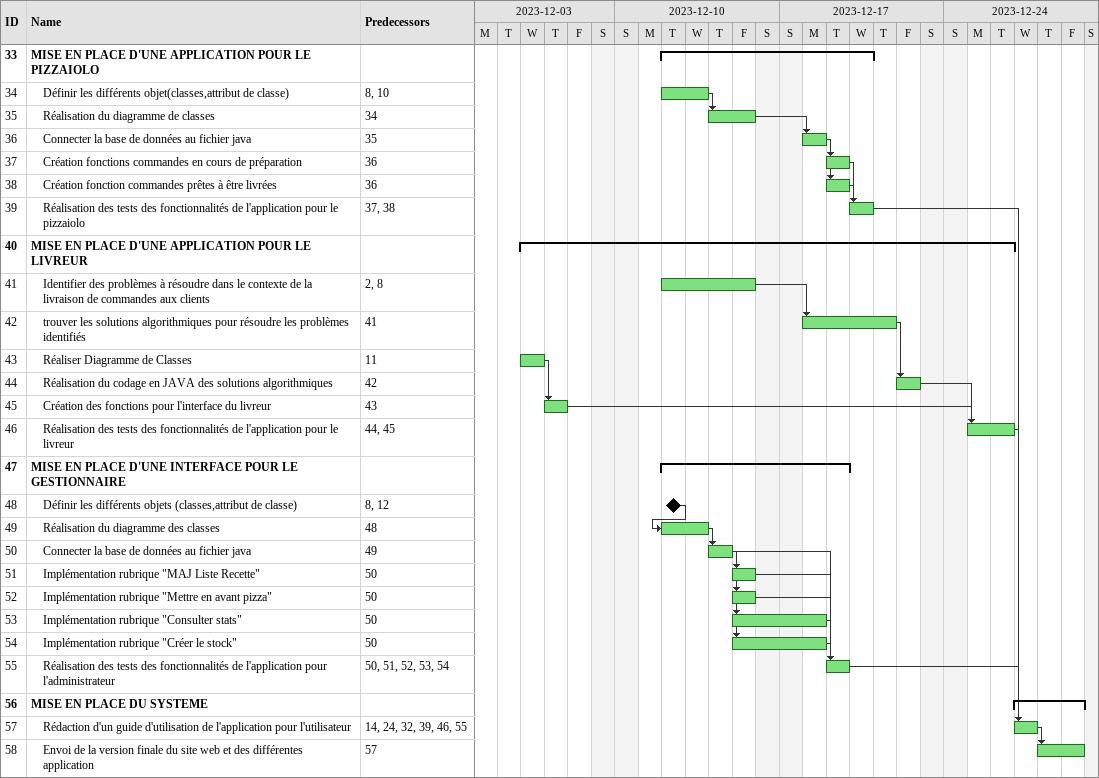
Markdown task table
| ID | Level | Task | Start | Finish | Predecessors |
|---|---|---|---|---|---|
| 33 | 1 | **MISE EN PLACE D'UNE APPLICATION POUR LE PIZZAIOLO** | 2023-12-12 | 2023-12-20 |  |
| 34 | 2 | Définir les différents objet(classes,attribut de classe) | 2023-12-12 | 2023-12-13 | 8, 10 |
| 35 | 2 | Réalisation du diagramme de classes | 2023-12-14 | 2023-12-15 | 34 |
| 36 | 2 | Connecter la base de données au fichier java | 2023-12-18 | 2023-12-18 | 35 |
| 37 | 2 | Création fonctions commandes en cours de préparation | 2023-12-19 | 2023-12-19 | 36 |
| 38 | 2 | Création fonction commandes prêtes à être livrées | 2023-12-19 | 2023-12-19 | 36 |
| 39 | 2 | Réalisation des tests des fonctionnalités de l'application pour le pizzaiolo | 2023-12-20 | 2023-12-20 | 37, 38 |
| 40 | 1 | **MISE EN PLACE D'UNE APPLICATION POUR LE LIVREUR** | 2023-12-06 | 2023-12-26 |  |
| 41 | 2 | Identifier des problèmes à résoudre dans le contexte de la livraison de commandes aux clients | 2023-12-12 | 2023-12-15 | 2, 8 |
| 42 | 2 | trouver les solutions algorithmiques pour résoudre les problèmes identifiés | 2023-12-18 | 2023-12-21 | 41 |
| 43 | 2 | Réaliser Diagramme de Classes | 2023-12-06 | 2023-12-06 | 11 |
| 44 | 2 | Réalisation du codage en JAVA des solutions algorithmiques | 2023-12-22 | 2023-12-22 | 42 |
| 45 | 2 | Création des fonctions pour l'interface du livreur | 2023-12-07 | 2023-12-07 | 43 |
| 46 | 2 | Réalisation des tests des fonctionnalités de l'application pour le livreur | 2023-12-25 | 2023-12-26 | 44, 45 |
| 47 | 1 | **MISE EN PLACE D'UNE INTERFACE POUR LE GESTIONNAIRE** | 2023-12-12 | 2023-12-19 |  |
| 48 | 2 | Définir les différents objets (classes,attribut de classe) (milestone) | 2023-12-12 | 2023-12-12 | 8, 12 |
| 49 | 2 | Réalisation du diagramme des classes | 2023-12-12 | 2023-12-13 | 48 |
| 50 | 2 | Connecter la base de données au fichier java | 2023-12-14 | 2023-12-14 | 49 |
| 51 | 2 | Implémentation rubrique "MAJ Liste Recette" | 2023-12-15 | 2023-12-15 | 50 |
| 52 | 2 | Implémentation rubrique "Mettre en avant pizza" | 2023-12-15 | 2023-12-15 | 50 |
| 53 | 2 | Implémentation rubrique "Consulter stats" | 2023-12-15 | 2023-12-18 | 50 |
| 54 | 2 | Implémentation rubrique "Créer le stock" | 2023-12-15 | 2023-12-18 | 50 |
| 55 | 2 | Réalisation des tests des fonctionnalités de l'application pour l'administrateur | 2023-12-19 | 2023-12-19 | 50, 51, 52, 53, 54 |
| 56 | 1 | **MISE EN PLACE DU SYSTEME** | 2023-12-27 | 2023-12-29 |  |
| 57 | 2 | Rédaction d'un guide d'utilisation de l'application pour l'utilisateur | 2023-12-27 | 2023-12-27 | 14, 24, 32, 39, 46, 55 |
| 58 | 2 | Envoi de la version finale du site web et des différentes application | 2023-12-28 | 2023-12-29 | 57 |
